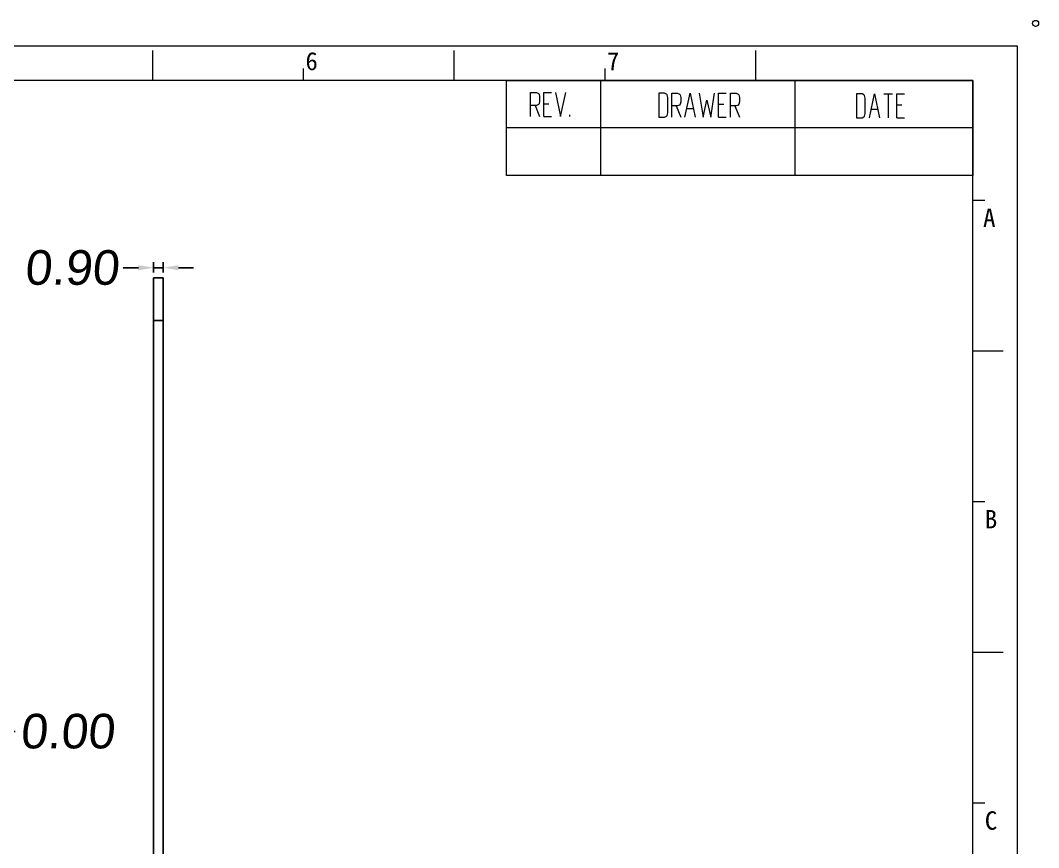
# Model space of a CAD drawing. Extents: x -144 to 4730, y -3845 to 502.
# Drawn here: x 1069.7 to 1163.8, y -3571.5 to -3495 of the extents above; entities that cross this region are included whole.
import ezdxf

# ---------------------------------------------------------------- set-up
doc = ezdxf.new("R2010")
doc.units = 0
doc.header["$LTSCALE"] = 15
doc.header["$MEASUREMENT"] = 0
doc.layers.get('0').update_dxf_attribs({"linetype": 'CONTINUOUS'})
doc.layers.get('Defpoints').update_dxf_attribs({"linetype": 'CONTINUOUS'})
doc.layers.add('Grid', color=7, linetype='CONTINUOUS')
doc.layers.add('轮廊线', color=7, linetype='CONTINUOUS', lineweight=13)
doc.styles.get("Standard").update_dxf_attribs({"font": 'txt', "width": 0.8})
doc.styles.add('标准', font='arial.ttf', dxfattribs={"oblique": 5})
doc.dimstyles.new('MSTD', dxfattribs={"dimtxt": 3.2, "dimasz": 1.4, "dimexe": 0.5, "dimexo": 0.5, "dimgap": 0.5, "dimtad": 0, "dimzin": 1, "dimdsep": 46, "dimtxsty": '标准', "dimcen": 0, "dimclrd": 5, "dimclre": 5, "dimclrt": 3, "dimadec": 1, "dimazin": 2, "dimtfac": 0.5, "dimtmove": 0, "dimatfit": 3, "dimfxl": 0, "dimlwd": -1, "dimarcsym": 0})

# ---------------------------------------------------------------- blocks, each defined once
blk = doc.blocks.new('A4h')
at = {"layer": '轮廊线', "color": 7, "lineweight": 13}
for p, q in [((0, 175.72), (-257.52, 175.72)), ((0, 0), (0, 175.72)), ((-93.25, 172.01), (-93.25, 175.26)), ((-60.74, 172.01), (-60.74, 175.26)), ((-28.22, 172.01), (-28.22, 175.26)), ((-77, 172.01), (-77, 173.31)), ((-44.48, 172.01), (-44.48, 173.31)), ((-4.81, 172.01), (-252.81, 172.01)), ((-4.81, 3.71), (-4.81, 172.01)), ((-4.81, 159.12), (-3.51, 159.12)), ((-4.81, 142.86), (-1.56, 142.86)), ((-4.81, 126.61), (-3.51, 126.61)), ((-4.81, 110.35), (-1.56, 110.35)), ((-4.81, 94.09), (-3.51, 94.09))]:
    blk.add_line(p, q, dxfattribs=at)
blk.add_circle((1.95, 178.18), 0.325, dxfattribs=at)
at = {"layer": '轮廊线', "color": 7}
for s, height, p in [('6', 1.95, (-76.79, 173.13)), ('7', 1.95, (-44.27, 173.13)), ('A', 1.98, (-3.72, 156.22)), ('B', 1.98, (-3.53, 123.7)), ('C', 1.98, (-3.53, 91.19))]:
    blk.add_text(s, height=height, dxfattribs=at).set_placement(p)
blk = doc.blocks.new('RE')
at = {"layer": 'Grid', "color": 7, "linetype": 'Continuous', "lineweight": 18}
for p, q in [((-58.48, -11.89), (-58.48, 0)), ((-46.65, -11.89), (-46.65, 0)), ((-22.3, -11.89), (-22.3, 0)), ((-55.47, -4.51), (-55.47, -1.51)), ((-55.47, -1.51), (-54.75, -1.51)), ((-54.75, -1.51), (-54.5, -1.62)), ((-54.5, -1.62), (-54.42, -1.72)), ((-54.42, -1.72), (-54.34, -2.04)), ((-54.34, -2.04), (-54.34, -2.58)), ((-53.83, -4.51), (-53.83, -1.51)), ((-53.83, -1.51), (-52.87, -1.51)), ((-52.36, -1.51), (-51.72, -4.51)), ((-51.72, -4.51), (-51.07, -1.51)), ((-39.4, -1.59), (-39.4, -4.59)), ((-38.67, -1.59), (-39.4, -1.59)), ((-38.43, -1.7), (-38.67, -1.59)), ((-38.35, -1.8), (-38.43, -1.7)), ((-38.27, -2.12), (-38.35, -1.8)), ((-38.27, -4.05), (-38.27, -2.12)), ((-37.76, -4.59), (-37.76, -1.59)), ((-37.76, -1.59), (-37.04, -1.59)), ((-37.04, -1.59), (-36.8, -1.7)), ((-36.8, -1.7), (-36.72, -1.8)), ((-36.72, -1.8), (-36.64, -2.12)), ((-36.64, -2.12), (-36.64, -2.66)), ((-36.13, -4.59), (-35.48, -1.59)), ((-35.48, -1.59), (-34.84, -4.59)), ((-34.33, -1.59), (-33.85, -4.59)), ((-33.85, -4.59), (-33.37, -2.44)), ((-33.37, -2.44), (-32.89, -4.59)), ((-32.89, -4.59), (-32.4, -1.59)), ((-31.89, -4.59), (-31.89, -1.59)), ((-31.89, -1.59), (-30.93, -1.59)), ((-30.42, -4.59), (-30.42, -1.59)), ((-30.42, -1.59), (-29.69, -1.59)), ((-29.69, -1.59), (-29.45, -1.7)), ((-29.45, -1.7), (-29.37, -1.8)), ((-29.37, -1.8), (-29.29, -2.12)), ((-29.29, -2.12), (-29.29, -2.66)), ((-13.9, -1.66), (-14.62, -1.66)), ((-14.62, -1.66), (-14.62, -4.66)), ((-13.66, -1.77), (-13.9, -1.66)), ((-13.58, -1.88), (-13.66, -1.77)), ((-13.5, -2.2), (-13.58, -1.88)), ((-13.5, -4.13), (-13.5, -2.2)), ((-12.99, -4.66), (-12.35, -1.66)), ((-12.35, -1.66), (-11.7, -4.66)), ((-11.19, -1.66), (-10.07, -1.66)), ((-10.63, -1.66), (-10.63, -4.66)), ((-9.56, -1.66), (-8.59, -1.66)), ((-9.56, -4.66), (-9.56, -1.66)), ((-54.75, -3.11), (-55.47, -3.11)), ((-54.91, -3.11), (-54.34, -4.51)), ((-54.5, -3.01), (-54.75, -3.11)), ((-54.42, -2.9), (-54.5, -3.01)), ((-54.34, -2.58), (-54.42, -2.9)), ((-53.83, -2.9), (-53.19, -2.9)), ((-37.04, -3.19), (-37.76, -3.19)), ((-37.2, -3.19), (-36.64, -4.59)), ((-36.8, -3.09), (-37.04, -3.19)), ((-36.72, -2.98), (-36.8, -3.09)), ((-36.64, -2.66), (-36.72, -2.98)), ((-35.89, -3.52), (-35.08, -3.52)), ((-31.89, -2.98), (-31.25, -2.98)), ((-29.69, -3.19), (-30.42, -3.19)), ((-29.86, -3.19), (-29.29, -4.59)), ((-29.45, -3.09), (-29.69, -3.19)), ((-29.37, -2.98), (-29.45, -3.09)), ((-29.29, -2.66), (-29.37, -2.98)), ((-12.75, -3.59), (-11.94, -3.59)), ((-9.56, -3.06), (-8.91, -3.06)), ((-53.83, -4.51), (-52.87, -4.51)), ((-50.56, -4.51), (-50.56, -4.29)), ((-39.4, -4.59), (-38.67, -4.59)), ((-38.67, -4.59), (-38.43, -4.48)), ((-38.43, -4.48), (-38.35, -4.37)), ((-38.35, -4.37), (-38.27, -4.05)), ((-31.89, -4.59), (-30.93, -4.59)), ((-14.62, -4.66), (-13.9, -4.66)), ((-13.9, -4.66), (-13.66, -4.55)), ((-13.66, -4.55), (-13.58, -4.45)), ((-13.58, -4.45), (-13.5, -4.13)), ((-9.56, -4.66), (-8.59, -4.66)), ((0, -5.95), (-58.48, -5.95)), ((0, -11.89), (-58.48, -11.89))]:
    blk.add_line(p, q, dxfattribs=at)
blk = doc.blocks.new('*D98')
at = {"color": 5, "lineweight": -2}
for p, q in [((1082.029, -3518.303), (1082.029, -3517.363)), ((1082.929, -3518.303), (1082.929, -3517.363))]:
    blk.add_line(p, q, dxfattribs=at)
at = {"color": 5}
for p, q in [((1080.629, -3517.863), (1079.229, -3517.863)), ((1082.929, -3517.863), (1082.029, -3517.863)), ((1084.329, -3517.863), (1085.729, -3517.863))]:
    blk.add_line(p, q, dxfattribs=at)
for points in [[(1080.629, -3517.629), (1080.629, -3518.096), (1082.029, -3517.863)], [(1084.329, -3517.629), (1084.329, -3518.096), (1082.929, -3517.863)]]:
    blk.add_solid(points, dxfattribs=at)
at = {"layer": 'Defpoints', "color": 0}
for p in [(1082.029, -3517.863), (1082.029, -3518.803), (1082.929, -3518.803)]:
    blk.add_point(p, dxfattribs=at)
at = {"color": 3, "insert": (1074.435, -3517.863), "char_height": 3.2, "attachment_point": 5, "style": '标准'}
blk.add_mtext('0.90', dxfattribs=at)
blk = doc.blocks.new('*D108')
at = {"color": 5, "lineweight": -2}
blk.add_line((1059.269, -3560.728), (1069.241, -3560.728), dxfattribs=at)
at = {"layer": 'Defpoints', "color": 0}
for p in [(1023.844, -3560.728), (1058.769, -3560.728), (1069.241, -3560.728)]:
    blk.add_point(p, dxfattribs=at)
at = {"color": 3, "insert": (1074.034, -3560.728), "char_height": 3.2, "attachment_point": 5, "style": '标准'}
blk.add_mtext('0.00', dxfattribs=at)

msp = doc.modelspace()

# ---------------------------------------------------------------- linework, layer by layer
at = {"color": 7, "linetype": 'Continuous'}
for p, q in [((1082.029, -3518.803), (1082.029, -3602.653)), ((1082.029, -3518.803), (1082.929, -3518.803)), ((1082.929, -3518.803), (1082.929, -3602.653)), ((1082.029, -3522.728), (1082.929, -3522.728))]:
    msp.add_line(p, q, dxfattribs=at)
at = {"layer": 'Grid', "color": 7, "linetype": 'Continuous', "lineweight": 18}
for p, q in [((1114.659, -3500.56), (1157.748, -3500.56)), ((1157.748, -3500.56), (1157.748, -3509.323))]:
    msp.add_line(p, q, dxfattribs=at)

# ---------------------------------------------------------------- block references
at = {"xscale": 0.7368413589497607, "yscale": 0.7368413589506417, "zscale": 0.7368413589506377}
msp.add_blockref('RE', (1157.748, -3500.56), dxfattribs=at)
at = {"layer": '轮廊线', "ltscale": 0.5, "xscale": 0.8569522111222057, "yscale": 0.8569522111212109, "zscale": 0.8569522111208102}
msp.add_blockref('A4h', (1161.872, -3647.964), dxfattribs=at)

# ---------------------------------------------------------------- dimensions: what is measured, and where the dimension line sits
dim = msp.add_linear_dim(base=(1082.029, -3517.863), p1=(1082.929, -3518.803), p2=(1082.029, -3518.803), dimstyle='MSTD')
dim.commit()
dim.dimension.update_dxf_attribs({"geometry": '*D98', "text_midpoint": (1074.435, -3517.863)})
dim = msp.add_ordinate_dim(feature_location=(1058.769252188, -3560.728311359), offset=(10.471339407, 0), dtype=0, origin=(1023.844252188, -3560.728311359), dimstyle='MSTD')
dim.commit()
dim.dimension.update_dxf_attribs({"geometry": '*D108', "text_midpoint": (1074.034147426, -3560.728311359)})

doc.saveas('drawing.dxf')
